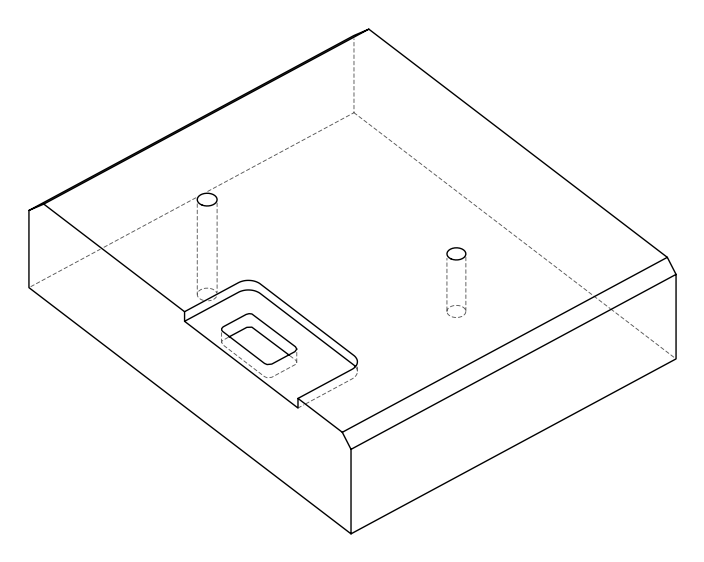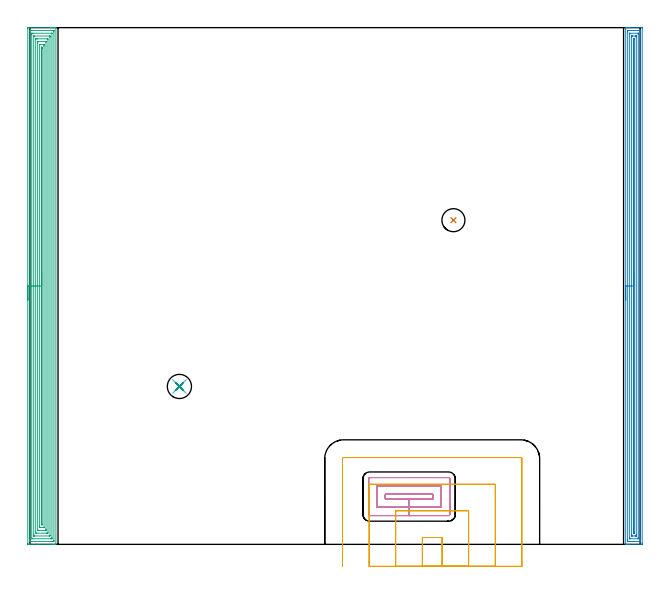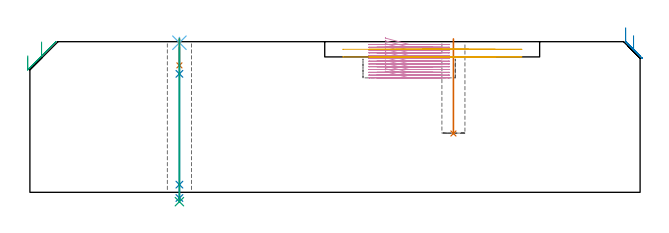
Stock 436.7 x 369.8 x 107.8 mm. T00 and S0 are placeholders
(PLAN: 9 operations, 7 tool changes, 55.7 min)
(1 INDEXABLE_INSERT_DRILL_BLIND_HOLE_FROM_SOLID | STEP1POCKET | NXT0302_004 | 0.27 min | 13975 mm3)
(2 AREA_MILL | FG_CHAMFER_SURFACE | UGT0205_001 | 14.98 min | 25747 mm3)
(3 AREA_MILL_1 | FG_CHAMFER_SURFACE_1 | UGT0205_001 | 23.88 min | 74693 mm3)
(4 MILL_RECTANGULAR_POCKET | POCKET_RECTANGULAR_STRAIGHT | UGT0201_126 | Follow Part, ap 2, ae 75% | 10.89 min | 59711 mm3)
(5 MILL_SLOT | SLOT_PARTIAL_RECTANGULAR | UGT0201_109 | Follow Part, ap 6.35, ae 75% | 4.53 min | 99425 mm3)
(6 SPOT_DRILL | STEP1HOLE | NXT0321_9005460120000 | 0.03 min | 3 mm3)
(7 DRILL_BLIND_HOLE_INTO_CENTER | STEP1HOLE | NXT0301_084 | 0.08 min | 1552 mm3)
(8 GUN_DRILL_THROUGH_HOLE | STEP1HOLE | UGT0307_008 | 0.55 min | 8721 mm3)
(9 DRILL_TO_ENLARGE_THROUGH_HOLE | STEP1HOLE | UGT0301_244 | 0.47 min | 15013 mm3)
(TOOL NXT0302_004 | Index. Insert Drill 16.5mm [880-D1650L20-05] | D16.5 PA176 FL83 Z2)
(TOOL UGT0205_001 | Chamfer Mill 20 x 3 x 45 deg. | D20 FL50 Z2)
(TOOL UGT0201_126 | Carbide End Mill 8.0 | D8 FL15 Z4)
(TOOL UGT0201_109 | End Mill 25.4 mm | D25.4 FL25 Z2)
(TOOL NXT0321_9005460120000 | NC Spot Drill, 142deg, 12mm, Carbide, Uncoated | D12 PA142 FL30 Z2)
(TOOL NXT0301_084 | Carbide Drill 11.3mm [860.1-1130-034A1-MM 2214] | D11.3 PA140 FL55 Z2)
(TOOL UGT0307_008 | Gun Drill 11 mm | D11 PA130 FL24 Z1)
(TOOL UGT0301_244 | Twist Drill 17.3 mm | D17.3 PA118 FL130 Z2)
(OP 1 INDEXABLE_INSERT_DRILL_BLIND_HOLE_FROM_SOLID)
G17 G21 G94 G90
T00 M6
G54
G17 G0 G90 X303.1 Y232. S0 M3
G43 Z117.8 H1
G94 G81 G98 Z42.1 F250. R109.8
G80
M5
M2
(OP 2 AREA_MILL)
G17 G21 G94 G90
T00 M6
G54
G17 G0 G90 X426.4 Y174.9 S1061 M3
G43 Z117.8 H0
G94 G1 Y174.938 Z116.928 F250.
Y175.052 Z116.063
Y175.241 Z115.212
Y175.503 Z114.38
Y175.837 Z113.574
Y176.24 Z112.8
Y176.708 Z112.064
Y177.24 Z111.372
Y177.829 Z110.729
Y178.472 Z110.139
Y179.164 Z109.608
Y179.9 Z109.14
Y180.674 Z108.737
Y181.48 Z108.403
Y182.312 Z108.141
Y183.164 Z107.952
Y184.028 Z107.838
Y184.9 Z107.8
Y369.641
X426.403 Y369.79 Z107.788
X426.44 Y369.793 Z107.751
X426.803 Y369.8 Z107.397
X427.217 Z106.982
X427.853 Z106.342
X429.06 Z105.137
X429.632 Z104.562
X437.637 Z96.561
X437.925 Y369.798 Z96.272
X438.192 Y369.79 Z96.006
X438.199 Y369.522 Z95.999
X438.2 Y0.933 Z96.
X438.199 Y0.606 Z96.001
X438.194 Y0.047 Z96.004
X438.191 Y0.008 Z96.006
X437.637 Y0. Z96.561
X429.632 Z104.562
X429.06 Z105.137
X428.742 Z105.454
X428.17 Z106.026
X427.853 Z106.342
X427.217 Z106.982
X426.802 Z107.397
X426.44 Y0.007 Z107.751
X426.403 Y0.01 Z107.788
X426.4 Y0.159 Z107.8
Y184.9
X427.814 Z106.386
Y366.517
X427.816 Y367.409 Z106.384
X427.817 Y367.445 Z106.383
X427.853 Y367.79 Z106.347
X428.355 Y367.798 Z105.845
X432.356 Y367.8 Z101.844
X435.469 Z98.731
X435.858 Z98.342
X436.36 Y367.798 Z97.84
X436.747 Y367.79 Z97.453
X436.782 Y367.409 Z97.418
X436.785 Y367.372 Z97.415
X436.786 Y366.517 Z97.414
Y3.283
X436.784 Y2.391 Z97.416
X436.783 Y2.355 Z97.417
X436.747 Y2.01 Z97.453
X436.246 Y2.002 Z97.954
X432.245 Y2. Z101.955
X429.131 Z105.069
X428.742 Z105.458
X428.24 Y2.002 Z105.96
X427.853 Y2.01 Z106.347
X427.818 Y2.391 Z106.382
X427.816 Y2.428 Z106.384
X427.814 Y3.283 Z106.386
Y184.9
X429.228 Z104.972
X429.229 Y365.137 Z104.971
X429.23 Y365.625 Z104.97
X429.232 Y365.725 Z104.968
X429.235 Y365.774 Z104.965
X429.237 Y365.79 Z104.963
X429.282 Y365.793 Z104.918
X429.458 Y365.799 Z104.742
X435.143 Z99.057
X435.26 Y365.796 Z98.94
X435.352 Y365.79 Z98.848
X435.366 Y365.787 Z98.834
X435.368 Y365.781 Z98.832
X435.37 Y365.759 Z98.83
X435.371 Y365.625 Z98.829
X435.372 Y365.22 Z98.828
X435.371 Y4.664 Z98.829
X435.37 Y4.176 Z98.83
X435.368 Y4.075 Z98.832
X435.365 Y4.026 Z98.835
X435.363 Y4.01 Z98.837
X435.318 Y4.007 Z98.882
X435.142 Y4.001 Z99.058
X429.457 Z104.743
X429.34 Y4.004 Z104.86
X429.248 Y4.01 Z104.952
X429.234 Y4.013 Z104.966
X429.232 Y4.019 Z104.968
X429.23 Y4.041 Z104.97
X429.229 Y4.176 Z104.971
Y4.58
X429.228 Y184.9 Z104.972
X430.643 Z103.557
Y362.947
X430.645 Y363.715 Z103.555
X430.647 Y363.768 Z103.553
X430.649 Y363.788 Z103.551
X430.668 Y363.79 Z103.532
X430.773 Y363.795 Z103.427
X430.986 Y363.799 Z103.214
X431.411 Y363.8 Z102.789
X433.189 Z101.011
X433.63 Y363.799 Z100.57
X433.831 Y363.797 Z100.369
X433.931 Y363.792 Z100.269
X433.95 Y363.79 Z100.25
X433.952 Y363.776 Z100.248
X433.954 Y363.738 Z100.246
X433.957 Y363.069 Z100.243
Y362.947
Y6.853
X433.955 Y6.085 Z100.245
X433.953 Y6.032 Z100.247
X433.951 Y6.012 Z100.249
X433.932 Y6.01 Z100.268
X433.827 Y6.005 Z100.373
X433.614 Y6.001 Z100.586
X433.189 Y6. Z101.011
X431.411 Z102.789
X430.97 Y6.001 Z103.23
X430.769 Y6.003 Z103.431
X430.67 Y6.008 Z103.53
X430.65 Y6.01 Z103.55
X430.648 Y6.024 Z103.552
X430.646 Y6.062 Z103.554
X430.643 Y6.731 Z103.557
Y6.853
Y184.9
X432.057 Z102.143
Y361.162
X432.059 Y361.405 Z102.141
X432.064 Y361.65 Z102.136
X432.068 Y361.79 Z102.132
X432.141 Y361.793 Z102.059
X432.3 Y361.794 Z101.9
X432.511 Y361.79 Z101.689
X432.536 Y361.778 Z101.664
X432.539 Y361.699 Z101.661
X432.542 Y361.569 Z101.658
X432.543 Y361.406 Z101.657
Y361.162
Y8.638
X432.541 Y8.396 Z101.659
X432.536 Y8.151 Z101.664
X432.532 Y8.01 Z101.668
X432.459 Y8.007 Z101.741
X432.3 Y8.006 Z101.9
X432.089 Y8.01 Z102.111
X432.064 Y8.022 Z102.136
X432.061 Y8.101 Z102.139
X432.058 Y8.231 Z102.142
X432.057 Y8.882 Z102.143
Y184.9
Y185.772 Z102.181
Y186.637 Z102.295
Y187.488 Z102.484
Y188.32 Z102.746
Y189.126 Z103.08
Y189.9 Z103.483
Y190.636 Z103.952
Y191.328 Z104.483
Y191.971 Z105.072
Y192.56 Z105.715
Y193.092 Z106.407
Y193.56 Z107.143
Y193.963 Z107.917
Y194.297 Z108.723
Y194.559 Z109.555
Y194.748 Z110.407
Y194.862 Z111.272
Y194.9 Z112.143
G0 Z117.8
M5
M2
(OP 3 AREA_MILL_1)
G17 G21 G94 G90
T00 M6
G54
G17 G0 G90 X-1.5 Y174.9 S1061 M3
G43 Z117.8 H0
Z97.7
G94 G1 Y174.938 Z96.828 F250.
Y175.052 Z95.964
Y175.241 Z95.112
Y175.503 Z94.28
Y175.837 Z93.474
Y176.24 Z92.7
Y176.708 Z91.964
Y177.24 Z91.272
Y177.829 Z90.629
Y178.472 Z90.04
Y179.164 Z89.508
Y179.9 Z89.04
Y180.674 Z88.637
Y181.48 Z88.303
Y182.312 Z88.041
Y183.163 Z87.852
Y184.028 Z87.738
Y184.9 Z87.7
X-1.499 Y369.194 Z87.701
X-1.496 Y369.594 Z87.702
X-1.492 Y369.79 Z87.705
X-1.103 Y369.8 Z88.094
X14.975 Z104.17
X15.57 Z104.764
X16.135 Z105.331
X16.448 Z105.644
X17.012 Z106.208
X17.326 Z106.52
X17.953 Z107.152
X18.317 Z107.516
X18.46 Y369.798 Z107.652
X18.598 Y369.79 Z107.789
X18.6 Y369.64 Z107.8
Y0.159
X18.598 Y0.01 Z107.788
X18.46 Y0.002 Z107.653
X18.317 Y0. Z107.516
X17.952 Z107.151
X17.326 Z106.52
X16.135 Z105.332
X15.57 Z104.764
X5.479 Z94.676
X-1.091 Z88.106
X-1.492 Y0.01 Z87.705
X-1.496 Y0.206 Z87.702
X-1.499 Y0.606 Z87.701
X-1.5 Y184.9 Z87.7
X-0.086 Z89.114
X-0.085 Y367.266 Z89.115
X-0.084 Y367.409 Z89.116
X-0.079 Y367.775 Z89.121
X0.276 Y367.792 Z89.476
X0.652 Y367.797 Z89.852
X1.146 Y367.8 Z90.346
X1.53 Z90.73
X16.942 Z106.142
X17.116 Y367.797 Z106.316
X17.144 Y367.795 Z106.344
X17.17 Y367.791 Z106.37
X17.179 Y367.758 Z106.379
X17.183 Y367.554 Z106.383
X17.185 Y367.409 Z106.385
X17.186 Y366.659 Z106.386
X17.185 Y2.534 Z106.385
X17.184 Y2.391 Z106.384
X17.179 Y2.025 Z106.379
X16.824 Y2.008 Z106.024
X16.448 Y2.003 Z105.648
X15.954 Y2. Z105.154
X15.57 Z104.77
X0.158 Z89.358
X-0.016 Y2.003 Z89.184
X-0.044 Y2.005 Z89.156
X-0.07 Y2.009 Z89.13
X-0.079 Y2.042 Z89.121
X-0.083 Y2.246 Z89.117
X-0.085 Y2.391 Z89.115
X-0.086 Y3.141 Z89.114
Y184.9
X1.328 Z90.528
Y364.936
X1.33 Y365.624 Z90.53
X1.332 Y365.727 Z90.532
X1.335 Y365.775 Z90.535
X1.338 Y365.79 Z90.538
X1.362 Y365.795 Z90.562
X1.53 Y365.798 Z90.73
X2.235 Y365.8 Z91.435
X15.398 Z104.598
X15.57 Y365.798 Z104.77
X15.742 Y365.792 Z104.942
X15.761 Y365.79 Z104.961
X15.765 Y365.78 Z104.965
X15.768 Y365.747 Z104.968
X15.771 Y365.693 Z104.971
Y4.864
X15.77 Y4.175 Z104.97
X15.768 Y4.073 Z104.968
X15.765 Y4.025 Z104.965
X15.762 Y4.01 Z104.962
X15.738 Y4.005 Z104.938
X15.57 Y4.002 Z104.77
X14.865 Y4. Z104.065
X1.702 Z90.902
X1.53 Y4.002 Z90.73
X1.358 Y4.008 Z90.558
X1.339 Y4.01 Z90.539
X1.335 Y4.02 Z90.535
X1.332 Y4.053 Z90.532
X1.329 Y4.107 Z90.529
X1.328 Y184.9 Z90.528
X2.743 Z91.943
Y363.498
X2.745 Y363.682 Z91.945
X2.747 Y363.748 Z91.947
X2.749 Y363.781 Z91.949
X2.762 Y363.79 Z91.962
X3.324 Y363.8 Z92.524
X13.854 Z103.054
X14.234 Y363.796 Z103.434
X14.329 Y363.792 Z103.529
X14.348 Y363.79 Z103.548
X14.351 Y363.779 Z103.551
X14.354 Y363.746 Z103.554
X14.356 Y363.671 Z103.556
X14.357 Y363.288 Z103.557
Y362.947
Y6.302
X14.355 Y6.118 Z103.555
X14.353 Y6.052 Z103.553
X14.351 Y6.019 Z103.551
X14.338 Y6.01 Z103.538
X13.776 Y6. Z102.976
X3.246 Z92.446
X2.866 Y6.004 Z92.066
X2.771 Y6.008 Z91.971
X2.752 Y6.01 Z91.952
X2.749 Y6.021 Z91.949
X2.746 Y6.054 Z91.946
X2.744 Y6.129 Z91.944
X2.743 Y6.511 Z91.943
Y6.853
Y184.9
X4.157 Z93.357
Y361.162
X4.162 Y361.79 Z93.362
X4.416 Y361.797 Z93.616
X5.04 Y361.8 Z94.24
X5.29 Z94.49
X12.312 Y361.799 Z101.512
X12.938 Y361.79 Z102.138
X12.943 Y361.162 Z102.143
Y8.638
X12.938 Y8.01 Z102.138
X12.684 Y8.003 Z101.884
X12.06 Y8.001 Z101.26
X11.81 Y8. Z101.01
X4.788 Y8.001 Z93.988
X4.162 Y8.01 Z93.362
X4.157 Y8.638 Z93.357
Y8.643
Y184.9
X5.571 Z94.771
Y358.837
X5.572 Y359.377 Z94.772
X5.575 Y359.725 Z94.775
X5.578 Y359.776 Z94.778
X5.584 Y359.79 Z94.784
X5.606 Y359.793 Z94.806
X5.71 Y359.797 Z94.91
X5.917 Y359.799 Z95.117
X11.321 Z100.521
X11.432 Y359.797 Z100.632
X11.505 Y359.792 Z100.705
X11.521 Y359.79 Z100.721
X11.523 Y359.775 Z100.723
X11.526 Y359.729 Z100.726
X11.528 Y359.377 Z100.728
X11.529 Y10.963 Z100.729
X11.527 Y10.423 Z100.727
X11.525 Y10.075 Z100.725
X11.522 Y10.024 Z100.722
X11.516 Y10.01 Z100.716
X11.494 Y10.007 Z100.694
X11.39 Y10.003 Z100.59
X11.183 Y10.001 Z100.383
X5.779 Z94.979
X5.668 Y10.003 Z94.868
X5.595 Y10.008 Z94.795
X5.579 Y10.01 Z94.779
X5.577 Y10.025 Z94.777
X5.574 Y10.071 Z94.774
X5.572 Y10.423 Z94.772
X5.571 Y184.9 Z94.771
X6.985 Z96.185
X6.986 Y357.592 Z96.186
X6.987 Y357.767 Z96.187
X6.989 Y357.787 Z96.189
X6.99 Y357.79 Z96.19
X7.019 Y357.794 Z96.219
X7.128 Y357.798 Z96.328
X7.264 Y357.8 Z96.464
X7.468 Z96.668
X10.103 Y357.798 Z99.303
X10.107 Y357.794 Z99.307
X10.11 Y357.791 Z99.31
X10.112 Y357.592 Z99.312
X10.114 Y356.894 Z99.314
X10.115 Y356.7 Z99.315
X10.114 Y12.208 Z99.314
X10.113 Y12.033 Z99.313
X10.111 Y12.013 Z99.311
X10.11 Y12.01 Z99.31
X10.08 Y12.006 Z99.28
X9.972 Y12.002 Z99.172
X9.836 Y12.001 Z99.036
X9.632 Y12. Z98.832
X6.997 Y12.002 Z96.197
X6.993 Y12.006 Z96.193
X6.99 Y12.009 Z96.19
X6.988 Y12.208 Z96.188
X6.986 Y12.906 Z96.186
X6.985 Y13.1 Z96.185
Y184.9
X8.4 Z97.6
Y355.221
X8.401 Y355.527 Z97.601
X8.405 Y355.731 Z97.605
X8.407 Y355.792 Z97.607
X8.415 Y355.794 Z97.615
X8.441 Y355.797 Z97.641
X8.55 Y355.799 Z97.75
X8.559 Y355.798 Z97.759
X8.694 Y355.727 Z97.894
X8.696 Y355.659 Z97.896
X8.7 Y354.915 Z97.9
Y354.762
Y14.579
X8.699 Y14.273 Z97.899
X8.695 Y14.07 Z97.895
X8.693 Y14.008 Z97.893
X8.685 Y14.006 Z97.885
X8.659 Y14.003 Z97.859
X8.55 Y14.001 Z97.75
X8.541 Y14.002 Z97.741
X8.406 Y14.073 Z97.606
X8.404 Y14.141 Z97.604
X8.4 Y14.885 Z97.6
Y15.038
Y184.9
Y185.772 Z97.638
Y186.636 Z97.751
Y187.488 Z97.94
Y188.32 Z98.203
Y189.126 Z98.536
Y189.9 Z98.939
Y190.636 Z99.408
Y191.328 Z99.939
Y191.971 Z100.528
Y192.56 Z101.172
Y193.091 Z101.864
Y193.56 Z102.6
Y193.963 Z103.373
Y194.297 Z104.179
Y194.559 Z105.011
Y194.748 Z105.863
Y194.862 Z106.728
Y194.9 Z107.6
G0 Z117.8
M5
M2
(OP 4 MILL_RECTANGULAR_POCKET)
G17 G21 G94 G90
T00 M6
G54
G17 G0 G90 X254.4 Y34.232 S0 M3
G43 Z117.8 H0
Z110.8
G94 G1 Y32.6 Z110.363 F250.
X271.4 Z105.808
X288.4 F500.
Y35.8
X254.4
Y32.6
X271.4
Y26.6
X294.4
Y41.8
X248.4
Y26.6
X271.4
Y20.6
X299.7
G3 X300.4 Y21.3 R0.7
G1 Y47.1
G3 X299.7 Y47.8 R0.7
G1 X243.1
G3 X242.4 Y47.1 R0.7
G1 Y21.3
G3 X243.1 Y20.6 R0.7
G1 X271.4
X272.4
G0 X254.4 Y34.232 Z108.808
G1 Y32.6 Z108.37 F250.
X271.4 Z103.815
X288.4 F500.
Y35.8
X254.4
Y32.6
X271.4
Y26.6
X294.4
Y41.8
X248.4
Y26.6
X271.4
Y20.6
X299.7
G3 X300.4 Y21.3 R0.7
G1 Y47.1
G3 X299.7 Y47.8 R0.7
G1 X243.1
G3 X242.4 Y47.1 R0.7
G1 Y21.3
G3 X243.1 Y20.6 R0.7
G1 X271.4
X272.4
G0 X254.4 Y34.232 Z106.815
G1 Y32.6 Z106.378 F250.
X271.4 Z101.823
X288.4 F500.
Y35.8
X254.4
Y32.6
X271.4
Y26.6
X294.4
Y41.8
X248.4
Y26.6
X271.4
Y20.6
X299.7
G3 X300.4 Y21.3 R0.7
G1 Y47.1
G3 X299.7 Y47.8 R0.7
G1 X243.1
G3 X242.4 Y47.1 R0.7
G1 Y21.3
G3 X243.1 Y20.6 R0.7
G1 X271.4
X272.4
G0 X254.4 Y34.232 Z104.823
G1 Y32.6 Z104.386 F250.
X271.4 Z99.831
X288.4 F500.
Y35.8
X254.4
Y32.6
X271.4
Y26.6
X294.4
Y41.8
X248.4
Y26.6
X271.4
Y20.6
X299.7
G3 X300.4 Y21.3 R0.7
G1 Y47.1
G3 X299.7 Y47.8 R0.7
G1 X243.1
G3 X242.4 Y47.1 R0.7
G1 Y21.3
G3 X243.1 Y20.6 R0.7
G1 X271.4
X272.4
G0 X254.4 Y34.232 Z102.831
G1 Y32.6 Z102.394 F250.
X271.4 Z97.838
X288.4 F500.
Y35.8
X254.4
Y32.6
X271.4
Y26.6
X294.4
Y41.8
X248.4
Y26.6
X271.4
Y20.6
X299.7
G3 X300.4 Y21.3 R0.7
G1 Y47.1
G3 X299.7 Y47.8 R0.7
G1 X243.1
G3 X242.4 Y47.1 R0.7
G1 Y21.3
G3 X243.1 Y20.6 R0.7
G1 X271.4
X272.4
G0 X254.4 Y34.232 Z100.838
G1 Y32.6 Z100.401 F250.
X271.4 Z95.846
X288.4 F500.
Y35.8
X254.4
Y32.6
X271.4
Y26.6
X294.4
Y41.8
X248.4
Y26.6
X271.4
Y20.6
X299.7
G3 X300.4 Y21.3 R0.7
G1 Y47.1
G3 X299.7 Y47.8 R0.7
G1 X243.1
G3 X242.4 Y47.1 R0.7
G1 Y21.3
G3 X243.1 Y20.6 R0.7
G1 X271.4
X272.4
G0 X254.4 Y34.232 Z98.846
G1 Y32.6 Z98.409 F250.
X271.4 Z93.854
X288.4 F500.
Y35.8
X254.4
Y32.6
X271.4
Y26.6
X294.4
Y41.8
X248.4
Y26.6
X271.4
Y20.6
X299.7
G3 X300.4 Y21.3 R0.7
G1 Y47.1
G3 X299.7 Y47.8 R0.7
G1 X243.1
G3 X242.4 Y47.1 R0.7
G1 Y21.3
G3 X243.1 Y20.6 R0.7
G1 X271.4
X272.4
G0 X254.4 Y34.232 Z96.854
G1 Y32.6 Z96.417 F250.
X271.4 Z91.862
X288.4 F500.
Y35.8
X254.4
Y32.6
X271.4
Y26.6
X294.4
Y41.8
X248.4
Y26.6
X271.4
Y20.6
X299.7
G3 X300.4 Y21.3 R0.7
G1 Y47.1
G3 X299.7 Y47.8 R0.7
G1 X243.1
G3 X242.4 Y47.1 R0.7
G1 Y21.3
G3 X243.1 Y20.6 R0.7
G1 X271.4
X272.4
G0 X254.4 Y34.232 Z94.862
G1 Y32.6 Z94.424 F250.
X271.4 Z89.869
X288.4 F500.
Y35.8
X254.4
Y32.6
X271.4
Y26.6
X294.4
Y41.8
X248.4
Y26.6
X271.4
Y20.6
X299.7
G3 X300.4 Y21.3 R0.7
G1 Y47.1
G3 X299.7 Y47.8 R0.7
G1 X243.1
G3 X242.4 Y47.1 R0.7
G1 Y21.3
G3 X243.1 Y20.6 R0.7
G1 X271.4
X272.4
G0 X254.4 Y34.232 Z92.869
G1 Y32.6 Z92.432 F250.
X271.4 Z87.877
X288.4 F500.
Y35.8
X254.4
Y32.6
X271.4
Y26.6
X294.4
Y41.8
X248.4
Y26.6
X271.4
Y20.6
X299.7
G3 X300.4 Y21.3 R0.7
G1 Y47.1
G3 X299.7 Y47.8 R0.7
G1 X243.1
G3 X242.4 Y47.1 R0.7
G1 Y21.3
G3 X243.1 Y20.6 R0.7
G1 X271.4
X272.4
G0 X254.4 Y34.232 Z90.877
G1 Y32.6 Z90.44 F250.
X271.4 Z85.885
X288.4 F500.
Y35.8
X254.4
Y32.6
X271.4
Y26.6
X294.4
Y41.8
X248.4
Y26.6
X271.4
Y20.6
X299.7
G3 X300.4 Y21.3 R0.7
G1 Y47.1
G3 X299.7 Y47.8 R0.7
G1 X243.1
G3 X242.4 Y47.1 R0.7
G1 Y21.3
G3 X243.1 Y20.6 R0.7
G1 X271.4
X272.4
G0 X254.4 Y34.232 Z88.885
G1 Y32.6 Z88.447 F250.
X271.4 Z83.892
X288.4 F500.
Y35.8
X254.4
Y32.6
X271.4
Y26.6
X294.4
Y41.8
X248.4
Y26.6
X271.4
Y20.6
X299.7
G3 X300.4 Y21.3 R0.7
G1 Y47.1
G3 X299.7 Y47.8 R0.7
G1 X243.1
G3 X242.4 Y47.1 R0.7
G1 Y21.3
G3 X243.1 Y20.6 R0.7
G1 X271.4
X272.4
G0 X254.4 Y34.232 Z86.892
G1 Y32.6 Z86.455 F250.
X271.4 Z81.9
X288.4 F500.
Y35.8
X254.4
Y32.6
X271.4
Y26.6
X294.4
Y41.8
X248.4
Y26.6
X271.4
Y20.6
X299.7
G3 X300.4 Y21.3 R0.7
G1 Y47.1
G3 X299.7 Y47.8 R0.7
G1 X243.1
G3 X242.4 Y47.1 R0.7
G1 Y21.3
G3 X243.1 Y20.6 R0.7
G1 X271.4
X272.4
G0 Z117.8
M5
M2
(OP 5 MILL_SLOT)
G17 G21 G94 G90
T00 M6
G54
G17 G0 G90 X294.95 Y-15.7 S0 M3
G43 Z117.8 H0
Z102.35
G94 G1 Y-12.7 F250.
Y4.95 F500.
X280.85
Y-12.7
Y-15.7 F250.
X314.
Y-12.7
Y24. F500.
X261.8
Y-12.7
Y-15.7 F250.
X333.05
Y-12.7
Y43.05 F500.
X242.75
Y-12.7
Y-15.7 F250.
X352.1
Y-12.7
Y61.3 F500.
G3 X351.3 Y62.1 R0.8
G1 X224.5
G3 X223.7 Y61.3 R0.8
G1 Y-12.7
Y-15.7 F250.
G0 X294.95 Z96.9
G1 Y-12.7
Y4.95 F500.
X280.85
Y-12.7
Y-15.7 F250.
X314.
Y-12.7
Y24. F500.
X261.8
Y-12.7
Y-15.7 F250.
X333.05
Y-12.7
Y43.05 F500.
X242.75
Y-12.7
Y-15.7 F250.
X352.1
Y-12.7
Y61.3 F500.
G3 X351.3 Y62.1 R0.8
G1 X224.5
G3 X223.7 Y61.3 R0.8
G1 Y-12.7
Y-15.7 F250.
G0 Z117.8
M5
M2
(OP 6 SPOT_DRILL)
G17 G21 G94 G90
T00 M6
G54
G17 G0 G90 X107. Y113. S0 M3
G43 Z117.8 H0
G94 G81 G98 Z107.055 F250. R110.8
G80
M5
M2
(OP 7 DRILL_BLIND_HOLE_INTO_CENTER)
G17 G21 G94 G90
T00 M6
G54
G17 G0 G90 X107. Y113. S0 M3
G43 Z117.8 H1
G94 G81 G98 Z90.85 F250. R109.8
G80
M5
M2
(OP 8 GUN_DRILL_THROUGH_HOLE)
G17 G21 G94 G90
T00 M6
G54
G17 G0 G90 X107. Y113. M8
G43 Z117.8 H0
Z103.881
S716 M3
G94 G1 Z84.787 F125. M26
G4 X.084
Z5.5 F250.
G4 X.084
Z-4.065 F125.
G4 X.084
M5
M9
G0 Z103.881
Z117.8
M2
(OP 9 DRILL_TO_ENLARGE_THROUGH_HOLE)
G17 G21 G94 G90
T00 M6
G54
G17 G0 G90 X107. Y113. S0 M3
G43 Z117.8 H0
G94 G73 G98 Z-6.697 F250. Q16.357 R109.8
G80
M5
M2
